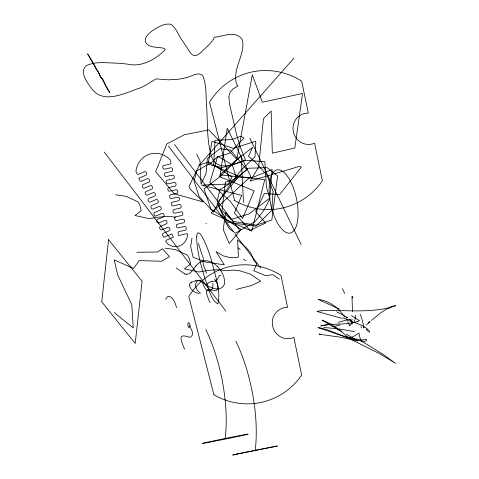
<?xml version="1.0" encoding="UTF-8"?>
<svg xmlns="http://www.w3.org/2000/svg" width="479" height="479" viewBox="0 0 479 479"><rect width="100%" height="100%" fill="white"/><g stroke="black" fill="none" stroke-linecap="round" stroke-linejoin="round"><path stroke-width="0.72" d="M369.56 331.983L369.501 331.498M351.999 296.441L352.49 311.763M192.001 238.105L190.672 246.493L193.085 257.265L205.784 262.073L224.298 264.821L216.053 251.535L223.166 255.852L230.004 257.576L237.596 257.397L238.458 256.69L237.548 239.865L247.122 248.565L250.864 253.217L254.086 260.792L256.87 263.893L253.732 270.689L265.432 275.611L273.03 274.724L279.221 279.221M352.071 319.068L351.634 321.259M205.874 285.897L206.946 284.167L208.539 282.891A68.234 27.842 78.2 0 1 212.035 281.442M199.324 165.081L189.013 186.481L190.828 189.81L203.156 201.934L174.242 193.785L155.615 171.692L166.842 143.934L184.379 134.725L208.868 129.893L236.818 159.303L252.307 74.814L262.33 102.255L302.554 93.459L294.819 148.011L272.323 153.19L271.138 111.074L263.468 118.642L258.636 167.189L250.05 181.11L298.579 166.596L301.429 166.926L279.706 194.468L264.372 193.576L255.642 211.598L265.677 223.01L250.062 230.321L234.435 213.029L241.757 195.396L201.719 185.175L228.327 184.038L232.046 176.901L208.85 161.956L199.324 165.081L293.962 58.169M349.562 325.421L349.52 325.385A3.712 1.575 22.2 0 0 349.425 325.259L347.64 321.756M364.058 327.816C363.639 325.546 361.89 317.924 360.244 314.458M195.528 266.468C192.917 269.396 190.87 274.204 186.421 274.419M349.88 325.079L349.628 325.355M366.453 324.99L369.662 322.038M371.578 320.355L380.518 312.997L388.026 308.099M359.232 320.702L359.136 320.774A7.634 3.688 -1.4 0 1 357.699 321.475M191.031 282.526L189.702 283.921L189.672 285.873M191.744 282.089L195.917 280.814M390.163 307.075L392.726 306.147M357.753 321.505C346.263 325.163 333.875 323.283 322.122 325.528A5.646 2.132 -3.2 0 0 320.792 325.912A6.467 2.191 -6 0 0 320.948 325.948L321.762 325.81M317.038 311.458L317.529 311.314A22.77 22.507 -39 0 1 321.804 310.817M392.546 306.871C369.519 313.32 345.341 309.811 321.804 310.679M236.135 289.448L251.361 285.568L260.714 281.155L250.505 274.168L239.404 270.701L234.393 270.168L225.082 270.533L217.346 269.629L206.599 270.665L198.839 272.006L184.433 268.863L190.666 263.923L189.295 258.618L187.511 255.265L175.536 249.655L165.016 248.122M338.348 322.325L348.604 319.445A3.096 1.85 -2.2 0 1 348.79 319.391L349.047 319.367M187.032 233.62L178.589 235.536L178.08 233.333A1.509 1.455 73 0 1 179.158 231.543L185.193 230.171A1.509 1.455 73 0 0 186.271 228.387L186.097 227.651A1.509 1.455 73 0 0 184.337 226.507L178.308 227.872A1.509 1.455 73 0 1 176.547 226.729L176.374 225.992A1.509 1.455 73 0 1 177.452 224.202L183.487 222.837A1.509 1.455 73 0 0 184.565 221.047L184.397 220.31A1.509 1.455 73 0 0 182.637 219.166L176.601 220.538A1.509 1.455 73 0 1 174.841 219.388L174.673 218.658A1.509 1.455 73 0 1 175.751 216.867L181.786 215.496A1.509 1.455 73 0 0 182.864 213.706L182.691 212.969A1.509 1.455 73 0 0 180.93 211.826L174.901 213.197A1.509 1.455 73 0 1 173.141 212.047L172.967 211.317A1.509 1.455 73 0 1 174.045 209.527L180.08 208.155A1.509 1.455 73 0 0 181.158 206.365L180.99 205.635A1.509 1.455 73 0 0 179.23 204.485L173.194 205.856A1.509 1.455 73 0 1 171.434 204.713L171.266 203.976A1.509 1.455 73 0 1 172.344 202.186L178.38 200.815A1.509 1.455 73 0 0 179.457 199.024L179.284 198.294A1.509 1.455 73 0 0 177.523 197.15L171.494 198.516A1.509 1.455 73 0 1 169.728 197.372L169.56 196.635A1.509 1.455 73 0 1 170.638 194.845L176.673 193.48A1.509 1.455 73 0 0 177.751 191.69L177.583 190.953A1.509 1.455 73 0 0 175.823 189.81L169.788 191.175A1.509 1.455 73 0 1 168.027 190.031L167.86 189.301A1.509 1.455 73 0 1 168.937 187.511L174.973 186.139A1.509 1.455 73 0 0 176.05 184.349L175.877 183.613A1.509 1.455 73 0 0 174.117 182.469L168.081 183.84A1.509 1.455 73 0 1 166.321 182.691L166.153 181.96A1.509 1.455 73 0 1 167.231 180.17L173.266 178.799A1.509 1.455 73 0 0 174.344 177.008L174.176 176.278A1.509 1.455 73 0 0 172.416 175.128L166.381 176.5A1.509 1.455 73 0 1 164.62 175.356L164.453 174.619A1.509 1.455 73 0 1 165.53 172.829L171.566 171.458A1.509 1.455 73 0 0 172.644 169.668L172.47 168.937A1.509 1.455 73 0 0 170.71 167.788L164.674 169.159A1.509 1.455 73 0 1 162.914 168.015L162.746 167.279A1.509 1.455 73 0 1 163.824 165.489L169.859 164.123A1.509 1.455 73 0 0 170.937 162.333L170.428 160.13A20.621 19.92 73 0 0 149.67 154.154A20.621 19.92 73 0 0 135.982 170.877A1.509 1.455 73 0 0 136.09 171.662L136.802 173.374A1.509 1.455 73 0 0 138.724 174.194L144.418 171.769A1.509 1.455 73 0 1 146.34 172.59L146.628 173.284A1.509 1.455 73 0 1 145.873 175.248L138.838 178.242L139.706 180.326A1.509 1.455 73 0 0 141.628 181.146L147.322 178.721A1.509 1.455 73 0 1 149.244 179.541L149.532 180.236A1.509 1.455 73 0 1 148.771 182.2L143.083 184.625A1.509 1.455 73 0 0 142.323 186.582L142.61 187.277A1.509 1.455 73 0 0 144.532 188.097L150.226 185.672A1.509 1.455 73 0 1 152.148 186.493L152.436 187.187A1.509 1.455 73 0 1 151.675 189.145L145.981 191.576A1.509 1.455 73 0 0 145.227 193.534L145.514 194.229A1.509 1.455 73 0 0 147.436 195.049L153.13 192.624A1.509 1.455 73 0 1 155.046 193.444L155.34 194.139A1.509 1.455 73 0 1 154.579 196.097L148.885 198.522A1.509 1.455 73 0 0 148.131 200.485L148.418 201.18A1.509 1.455 73 0 0 150.34 202L156.034 199.575A1.509 1.455 73 0 1 157.95 200.396L158.244 201.09A1.509 1.455 73 0 1 157.483 203.048L151.789 205.473A1.509 1.455 73 0 0 151.029 207.437L151.322 208.131A1.509 1.455 73 0 0 153.244 208.952L158.938 206.527A1.509 1.455 73 0 1 160.854 207.347L161.148 208.042A1.509 1.455 73 0 1 160.387 210L154.693 212.425A1.509 1.455 73 0 0 153.933 214.388L154.226 215.083A1.509 1.455 73 0 0 156.148 215.903L161.836 213.478A1.509 1.455 73 0 1 163.758 214.299L164.052 214.993A1.509 1.455 73 0 1 163.291 216.951L157.597 219.376A1.509 1.455 73 0 0 156.837 221.34L157.13 222.034A1.509 1.455 73 0 0 159.046 222.855L164.74 220.43A1.509 1.455 73 0 1 166.662 221.244L166.955 221.945A1.509 1.455 73 0 1 166.195 223.903L160.501 226.328A1.509 1.455 73 0 0 159.741 228.291L160.034 228.986A1.509 1.455 73 0 0 161.95 229.806L167.644 227.381A1.509 1.455 73 0 1 169.566 228.196L169.853 228.89A1.509 1.455 73 0 1 169.099 230.854L163.405 233.279A1.509 1.455 73 0 0 162.644 235.243L163.644 237.267L171.931 233.884L173.338 237.237L166.71 240.057A1.509 1.455 73 0 0 166.225 242.458A12.688 12.25 73 0 0 179.823 245.799A12.688 12.25 73 0 0 187.481 233.986M331.246 323.972L322.062 325.756M212.035 281.454L212.257 281.413A38.44 15.687 78.2 0 1 212.898 281.329L215.131 281.119A15.579 6.359 78.2 0 0 215.652 280.904L215.993 280.688A21.555 8.796 78.2 0 0 218.107 277.868L219.035 276.126A9.179 3.742 78.2 0 1 219.58 275.581L220.939 275.281M205.982 223.298L206.461 223.525M136.862 252.265L157.399 252.032L162.459 248.787L169.506 256.666L161.573 261.265L139.191 260.594L133.611 268.432L114.212 259.899L117.648 274.844L131.809 304.77L133.234 327.887L114.361 312.619M360.717 339.994L366.794 339.449L366.082 340.964L364.603 341.395L356.951 340.132L339.677 334.929L317.966 327.642L320.732 327.965L328.732 330.235L351.077 339.437L380.56 354.203L395.618 363.429L382.883 354.238L361.178 340.886L361.226 341.192L359.873 337.497L358.957 333.121C355.334 334.767 351.975 338.946 347.592 337.318C340.425 329.887 331.797 323.846 322.11 320.188L339.821 330.492M320.768 334.294L318.984 334.18L341.162 337.318L357.999 340.928L346.497 334.336M175.649 217.197L167.913 216.292L157.166 217.328L149.406 218.669L135 215.526L141.233 210.586L139.862 205.281L138.078 201.922L126.103 196.318L115.583 194.785M199.21 293.447C195.875 293.148 192.612 291.394 190.828 288.514A4.239 1.682 59.2 0 1 189.666 285.867M317.212 311.542L342.18 318.409M200.006 281.365L201.791 281.975A14.556 14.418 67.4 0 1 202.791 282.466C208.161 286.765 220.304 293.579 224.352 284.346A8.388 4.91 72.8 0 0 224.627 282.46C224.627 276.413 221.549 270.689 217.478 266.372M346.018 319.601C353.837 322.583 362.992 324.325 369.034 330.516M184.834 274.036L176.386 268.048M339.449 309.081L318.146 299.381C329.223 300.644 338.635 307.967 344.694 317.02M351.382 315.589L359.076 320.397A5.922 3.455 14.2 0 1 359.22 320.499M369.543 332.049L366.854 330.498M351.951 321.152L349.323 319.541A5.287 3.036 -0.1 0 0 349.155 319.433M243.554 259.169L245.721 260.654M234.824 234.273L237.015 235.919M238.021 247.841L240.213 249.487M97.471 70.479L96.303 69.156A17.525 3.245 88.8 0 1 96.075 68.766L95.159 66.659A34.65 6.413 88.8 0 0 94.704 65.707L94.213 64.809A21.968 4.066 88.8 0 1 94.016 64.408L93.866 64.072A40.332 7.466 88.8 0 0 93.315 63.03L87.621 53.882L109.913 92.669L107.338 89.028L104.973 84.496A62.719 11.61 88.8 0 1 104.266 82.693L102.668 78.694A10.706 1.982 88.8 0 0 102.44 78.424L100.955 77.849A13.753 2.545 88.8 0 1 100.656 77.436L99.195 73.82M104.224 152.047L225.872 311.063M174.572 144.556L239.338 229.788M168.5 146.167L233.267 231.393M236.375 235.991L260.762 268.09M214.712 279.203C216.388 282.359 220.478 287.813 216.053 290.496A20.441 8.341 78.2 0 1 214.82 290.801C207.251 287.999 204.347 289.053 208.149 298.088A24.243 9.891 78.2 0 0 209 300.309L210.083 302.692M189.259 325.678C190.935 328.834 195.025 334.294 190.6 336.971A20.441 8.341 78.2 0 1 189.367 337.276C181.798 334.474 178.895 335.528 182.697 344.569A24.243 9.891 78.2 0 0 183.547 346.784L184.631 349.167M196.647 154.172L199.977 160.782L201.066 184.247L206.054 173.416L207.341 158.615L219.969 148.652L230.591 150.167L246.984 169.847L232.932 180.463L217.167 203.785L227.854 222.316L255.846 226.154L271.809 210.215L273.06 191.492L267.007 175.182L254.708 161.399L248.451 156.322L252.655 147.31L237.716 159.172L220.843 175.823L204.036 189.013L210.73 208.79L241.117 229.525L229.231 243.5L223.19 229.345L225.717 212.502L233.129 221.328L256.127 225.214L271.827 220.011L277.628 175.997L267.072 167.632L247.637 168.273L236.075 179.715L220.244 199.168L213.502 212.137L199.186 196.624L194.061 181.11L196.785 170.859L210.802 162.998L217.346 157.01L229.579 153.244L244.033 138.084L240.781 136.228L232.093 139.497L215.047 140.341L213.646 165.524L240.458 176.979L251.96 177.655L272.15 169.536L269.659 198.216L249.08 213.903L230.896 219.508L222.011 210.455L225.369 182.194L233.866 179.397L241.889 169.338L255.02 156.795L255.828 141.173L233.423 148.328L212.023 141.281L208.078 164.291L222.25 167.578L245.781 160.357L264.833 161.68L266.45 186.948L269.869 198.749L263.749 210.556L255.181 221.46L235.662 233.129L229.393 228.854L226.058 223.094L219.52 207.868L217.55 199.444L219.987 189.582L236.656 179.445L232.333 164.776L217.694 156.31L209.886 182.553L230.285 201.36L242.59 218.538L254.139 190.84L219.873 176.805L227.262 128.21L250.733 176.488L211.017 212.963L251.768 231.159L264.749 179.613L219.795 174.847L241.218 155.555L243.464 202.372M352.921 297.938L352.113 296.256M249.834 138.192L301.105 244.494M198.504 243.56L200.982 251.631A7.724 3.149 78.2 0 0 201.294 252.613L203.234 257.959A2.395 0.976 78.2 0 1 203.318 258.636L203.144 260.905A11.454 4.676 78.2 0 0 203.078 261.618L203.347 265.109L205.006 268.851A8.394 3.425 78.2 0 1 205.707 270.629L206.473 273.258M212.862 283.227A8.897 3.634 78.2 0 1 212.856 286.226C212.718 288.316 211.449 291.004 208.982 290.789A23.477 9.58 78.2 0 1 208.215 290.681L206.617 289.921A9.67 3.946 78.2 0 1 204.539 287.25C202.964 285.089 202.503 279.095 198.785 280.215A52.48 21.417 78.2 0 0 198.114 280.604L197.683 280.898A32.255 13.161 78.2 0 0 196.851 281.61C194.36 284.346 195.953 288.855 198.156 291.298A20.777 8.478 78.2 0 0 198.977 292.076A19.633 8.011 78.2 0 0 200.587 293.16M350.167 319.331A54.576 18.651 36.5 0 1 352.257 324.109M352.49 322.056A28.297 13.693 49.8 0 1 350.089 325.259M355.544 315.362A49.768 19.837 66.4 0 1 354.232 322.337M342.377 288.717A51.319 1.676 63.6 0 1 344.676 293.393M363.507 327.864A28.638 8.688 -5.5 0 1 363.723 327.007M361.334 327.762A52.205 13.4 -15.3 0 1 361.04 326.379M368.381 322.858A89.208 6.778 -35.6 0 1 370.249 321.199M388.373 308.482A41.883 30.267 23.9 0 1 390.523 307.512M392.81 306.309A17.945 13.975 36.6 0 1 395.337 305.836M395.367 305.608A5.754 4.491 37.5 0 1 395.546 305.59M395.133 305.758A20.25 11.915 5.3 0 1 392.433 306.758M342.898 317.882A140.377 54.995 7.9 0 1 346.778 319.092M367.71 329.726A34.817 4.85 27.6 0 1 366.136 329.402M346.509 317.565A69.886 4.215 37.8 0 1 347.041 318.014M340.078 324.96A142.61 88.166 -0.9 0 1 332.767 326.714M336.557 311.757A125.684 65.378 17.5 0 1 348.005 317.84M360.376 339.587A98.788 30.919 43.4 0 1 347.682 336.863M323.846 327.57A117.02 54.612 -2.7 0 1 354.454 331.713M341.91 331.522A92.71 1.144 30.4 0 1 335.713 327.947M186.385 274.329A5.922 3.407 46.2 0 1 184.822 273.91M195.534 266.474A35.769 31.83 61.2 0 1 196.234 265.635M196.294 265.683A26.573 23.86 52 0 1 198.252 263.564C201.246 260.81 205.671 260.037 209.491 261.324A20.477 19.184 84.5 0 1 217.34 266.516M195.636 280.377A8.969 5.443 22.9 0 1 200.054 280.856M190.905 282.502A23.986 8.448 1.9 0 1 191.612 282.059M97.471 70.455A37.889 7.011 88.8 0 1 99.195 73.838M205.826 329.534A95.543 38.991 78.2 0 1 225.154 438.8M235.866 341.156A95.543 38.991 78.2 0 1 255.193 450.428M189.325 327.81A2.587 1.054 78.2 0 1 187.846 324.624A2.587 1.054 78.2 0 1 189.043 322.978A2.587 1.054 78.2 0 1 190.133 326.702M165.764 299.495A13.831 5.646 78.2 0 1 171.027 297.154A13.831 5.646 78.2 0 1 176.517 307.602M196.635 237.051C196.941 251.379 200.946 265.348 205.024 278.988C208.605 287.119 209.922 298.465 217.484 303.746L217.945 303.488C221.029 290.43 215.209 276.611 212.496 263.791C210.143 255.75 207.515 247.751 203.946 240.147C202.33 237.632 201.33 233.524 198.114 232.692L196.971 234.339L196.635 237.051M228.884 97.099L229.818 105.272L236.734 135.312L240.68 148.161L245.41 159.794C235.417 164.578 217.197 171.907 211.838 157.28C206.575 141.101 207.754 123.714 206.641 106.937C205.832 96.608 206.73 85.699 202.928 75.88C198.013 70.473 189.81 77.993 183.858 78.161A61.222 59.133 73 0 1 178.248 79.227L168.614 79.837L156.01 78.873L146.251 84.933A111.02 107.224 73 0 1 140.652 87.741C125.33 92.698 103.213 105.386 91.094 87.831C86.986 82.071 79.364 72.371 85.998 65.91C95.213 61.019 106.272 62.994 116.283 63.108A274.455 265.073 73 0 1 127.318 64.084C141.311 67.581 155.226 59.546 164.884 50.127L164.98 49.175L164.321 48.505C158.333 46.445 150.208 48.678 145.927 42.894C143.341 37.703 149.047 33.201 152.747 30.482C158.058 27.189 164.201 23.046 170.74 24.273C176.613 27.866 178.182 35.554 182.439 40.691A332.163 320.81 73 0 0 187.181 47.846C192.139 57.025 195.6 58.294 203.078 50.307A129.228 124.809 73 0 0 208.587 45.11L212.61 40.631L214.388 37.176C222.885 36.667 235.159 30.207 241.626 38.799A7.844 7.58 73 0 1 242.572 40.565C245.248 55.528 231.303 70.036 236.955 84.927A5.047 4.88 73 0 0 237.955 85.98L233.153 88.807L230.363 91.986A10.508 10.149 73 0 0 229.345 94.333L228.884 97.099M108.595 239.668L101.734 301.818L135.21 343.455L142.071 281.305L108.595 239.668M237.626 453.787L232.692 455.05L277.437 445.991L237.626 453.787M234.596 200.479L209.527 102.201A69.73 67.347 73 0 1 301.674 81.167L308.314 113.11A15.717 15.184 73 0 0 293.334 131.773A15.717 15.184 73 0 0 314.565 143.161L322.391 180.805A69.73 67.347 73 0 1 234.596 200.479M213.879 394.738L188.81 296.465A69.73 67.347 73 0 1 280.963 275.431L287.604 307.374A15.717 15.184 73 0 0 272.617 326.037A15.717 15.184 73 0 0 293.849 337.42L301.674 375.069A69.73 67.347 73 0 1 213.879 394.738M269.186 187.049A32.267 13.167 78.2 0 0 289.777 233.135A32.267 13.167 78.2 0 0 291.891 184.241A32.267 13.167 78.2 0 0 269.186 187.049M213.568 441.416A23.423 0.305 -11.5 0 0 248.104 434.148A23.423 0.305 -11.5 0 0 213.784 440.836A23.423 0.305 -11.5 0 0 213.568 441.416"/></g></svg>
